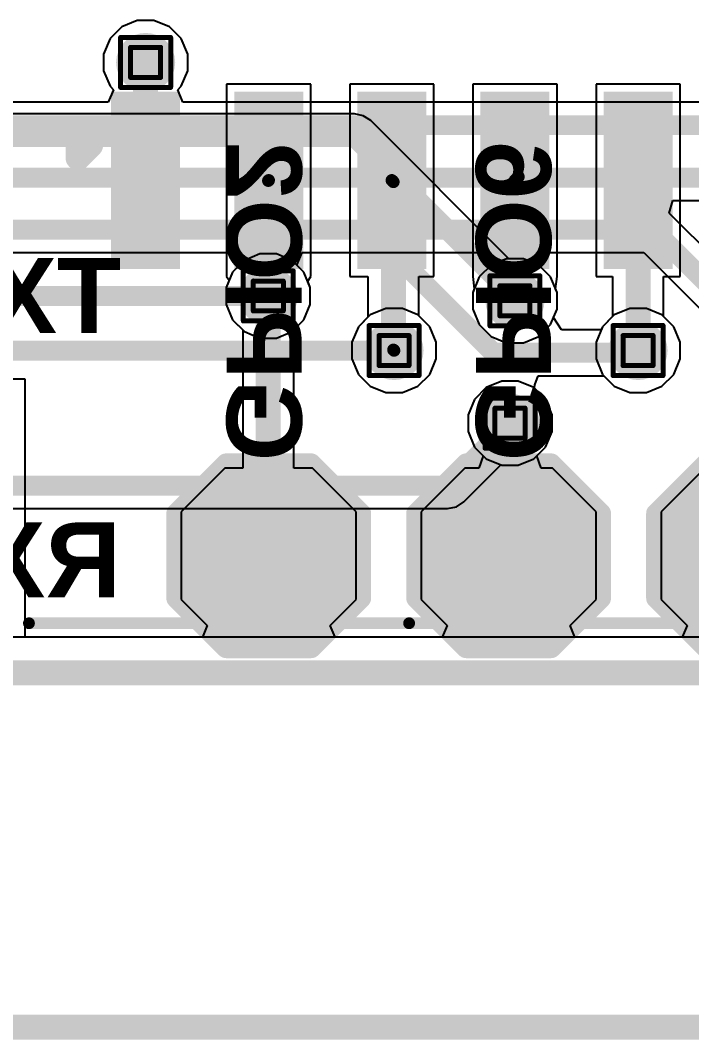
# Model space of a CAD drawing. Header units: inches. Extents: x -22 to 5433, y -13 to 5447.
# Drawn here: x 45.42 to 52.23, y -7.23 to 3.12 of the extents above; entities that cross this region are included whole.
import ezdxf

# ---------------------------------------------------------------- set-up
doc = ezdxf.new("R2010")
doc.units = ezdxf.units.IN
for name, color, linetype in [('Board_outline', 216, 'Continuous'), ('Bottom Layer', 5, 'Continuous'), ('Bottom Overlay', 54, 'Continuous'), ('Bottom Paste', 16, 'Continuous'), ('Bottom Solder', 6, 'Continuous'), ('Drill Drawing', 1, 'Continuous'), ('Ground', 16, 'Continuous'), ('Power', 76, 'Continuous'), ('Top Layer', 1, 'Continuous'), ('Top Overlay', 2, 'Continuous'), ('Top Paste', 8, 'Continuous'), ('Top Solder', 216, 'Continuous'), ('Via Holes', 16, 'Continuous')]:
    doc.layers.add(name, color=color, linetype=linetype)
doc.styles.add('Arial_Bold', font='', dxfattribs={"height": 0.2})
doc.styles.get('Arial_Bold').set_extended_font_data('Arial', bold=True)

msp = doc.modelspace()

# ---------------------------------------------------------------- hatches: boundary and pattern name
at = {"layer": 'Bottom Layer'}
h = msp.add_hatch(color=5, dxfattribs=at)
edge = h.paths.add_edge_path()
edge.add_arc((46.689, 2.694), 0.3, 0, 360)
h = msp.add_hatch(color=5, dxfattribs=at)
edge = h.paths.add_edge_path()
edge.add_arc((47.934, 0.322), 0.3, 0, 360)
h = msp.add_hatch(color=5, dxfattribs=at)
edge = h.paths.add_edge_path()
edge.add_arc((50.439, 0.273), 0.3, 0, 360)
h = msp.add_hatch(color=5, dxfattribs=at)
edge = h.paths.add_edge_path()
edge.add_arc((49.211, -0.232), 0.3, 0, 360)
h = msp.add_hatch(color=5, dxfattribs=at)
edge = h.paths.add_edge_path()
edge.add_arc((51.689, -0.232), 0.3, 0, 360)
h = msp.add_hatch(color=5, dxfattribs=at)
edge = h.paths.add_edge_path()
edge.add_arc((50.389, -0.97), 0.3, 0, 360)
for points in [[(48.319, -1.555), (47.557, -1.555), (47.176, -1.936), (47.176, -2.698), (47.557, -3.079), (48.319, -3.079), (48.7, -2.698), (48.7, -1.936)], [(49.613, -1.936), (49.613, -2.698), (49.994, -3.079), (50.756, -3.079), (51.137, -2.698), (51.137, -1.936), (50.756, -1.555), (49.994, -1.555)], [(53.573, -2.698), (53.573, -1.936), (53.192, -1.555), (52.43, -1.555), (52.049, -1.936), (52.049, -2.698), (52.43, -3.079), (53.192, -3.079)]]:
    msp.add_hatch(color=5, dxfattribs=at).paths.add_polyline_path(points)
at = {"layer": 'Bottom Paste'}
for points in [[(48.319, -1.555), (47.557, -1.555), (47.176, -1.936), (47.176, -2.698), (47.557, -3.079), (48.319, -3.079), (48.7, -2.698), (48.7, -1.936)], [(49.613, -1.936), (49.613, -2.698), (49.994, -3.079), (50.756, -3.079), (51.137, -2.698), (51.137, -1.936), (50.756, -1.555), (49.994, -1.555)], [(53.573, -2.698), (53.573, -1.936), (53.192, -1.555), (52.43, -1.555), (52.049, -1.936), (52.049, -2.698), (52.43, -3.079), (53.192, -3.079)]]:
    msp.add_hatch(color=16, dxfattribs=at).paths.add_polyline_path(points)
at = {"layer": 'Bottom Solder'}
for points in [[(48.37, -1.453), (47.507, -1.453), (47.075, -1.885), (47.075, -2.749), (47.507, -3.18), (48.37, -3.18), (48.802, -2.749), (48.802, -1.885)], [(49.511, -1.885), (49.511, -2.749), (49.943, -3.18), (50.806, -3.18), (51.238, -2.749), (51.238, -1.885), (50.806, -1.453), (49.943, -1.453)], [(53.675, -2.749), (53.675, -1.885), (53.243, -1.453), (52.379, -1.453), (51.947, -1.885), (51.947, -2.749), (52.379, -3.18), (53.243, -3.18)]]:
    msp.add_hatch(color=6, dxfattribs=at).paths.add_polyline_path(points)
at = {"layer": 'Ground'}
h = msp.add_hatch(color=16, dxfattribs=at)
edge = h.paths.add_edge_path()
edge.add_arc((46.689, 2.694), 0.3, 0, 360)
h = msp.add_hatch(color=16, dxfattribs=at)
edge = h.paths.add_edge_path()
edge.add_arc((47.934, 0.322), 0.3, 0, 360)
h = msp.add_hatch(color=16, dxfattribs=at)
edge = h.paths.add_edge_path()
edge.add_arc((50.439, 0.273), 0.3, 0, 360)
h = msp.add_hatch(color=16, dxfattribs=at)
edge = h.paths.add_edge_path()
edge.add_arc((49.211, -0.232), 0.3, 0, 360)
h = msp.add_hatch(color=16, dxfattribs=at)
edge = h.paths.add_edge_path()
edge.add_arc((51.689, -0.232), 0.3, 0, 360)
h = msp.add_hatch(color=16, dxfattribs=at)
edge = h.paths.add_edge_path()
edge.add_arc((50.389, -0.97), 0.3, 0, 360)
at = {"layer": 'Power'}
h = msp.add_hatch(color=76, dxfattribs=at)
edge = h.paths.add_edge_path()
edge.add_arc((46.689, 2.694), 0.3, 0, 360)
h = msp.add_hatch(color=76, dxfattribs=at)
edge = h.paths.add_edge_path()
edge.add_arc((47.934, 0.322), 0.3, 0, 360)
h = msp.add_hatch(color=76, dxfattribs=at)
edge = h.paths.add_edge_path()
edge.add_arc((50.439, 0.273), 0.3, 0, 360)
h = msp.add_hatch(color=76, dxfattribs=at)
edge = h.paths.add_edge_path()
edge.add_arc((49.211, -0.232), 0.3, 0, 360)
h = msp.add_hatch(color=76, dxfattribs=at)
edge = h.paths.add_edge_path()
edge.add_arc((51.689, -0.232), 0.3, 0, 360)
h = msp.add_hatch(color=76, dxfattribs=at)
edge = h.paths.add_edge_path()
edge.add_arc((50.389, -0.97), 0.3, 0, 360)
at = {"layer": 'Top Layer'}
h = msp.add_hatch(color=1, dxfattribs=at)
edge = h.paths.add_edge_path()
edge.add_arc((46.689, 2.694), 0.3, 0, 360)
for points in [[(46.389, 2.347), (46.989, 2.347), (46.989, 0.647), (46.389, 0.647)], [(47.638, 2.347), (48.238, 2.347), (48.238, 0.647), (47.638, 0.647)], [(48.889, 2.347), (49.489, 2.347), (49.489, 0.647), (48.889, 0.647)], [(50.139, 2.347), (50.739, 2.347), (50.739, 0.647), (50.139, 0.647)], [(51.389, 2.347), (51.989, 2.347), (51.989, 0.647), (51.389, 0.647)]]:
    msp.add_hatch(color=1, dxfattribs=at).paths.add_polyline_path(points)
h = msp.add_hatch(color=1, dxfattribs=at)
edge = h.paths.add_edge_path()
edge.add_arc((47.934, 0.322), 0.3, 0, 360)
h = msp.add_hatch(color=1, dxfattribs=at)
edge = h.paths.add_edge_path()
edge.add_arc((50.439, 0.273), 0.3, 0, 360)
h = msp.add_hatch(color=1, dxfattribs=at)
edge = h.paths.add_edge_path()
edge.add_arc((49.211, -0.232), 0.3, 0, 360)
h = msp.add_hatch(color=1, dxfattribs=at)
edge = h.paths.add_edge_path()
edge.add_arc((51.689, -0.232), 0.3, 0, 360)
h = msp.add_hatch(color=1, dxfattribs=at)
edge = h.paths.add_edge_path()
edge.add_arc((50.389, -0.97), 0.3, 0, 360)
at = {"layer": 'Top Paste'}
for points in [[(46.389, 2.347), (46.989, 2.347), (46.989, 0.647), (46.389, 0.647)], [(47.638, 2.347), (48.238, 2.347), (48.238, 0.647), (47.638, 0.647)], [(48.889, 2.347), (49.489, 2.347), (49.489, 0.647), (48.889, 0.647)], [(50.139, 2.347), (50.739, 2.347), (50.739, 0.647), (50.139, 0.647)], [(51.389, 2.347), (51.989, 2.347), (51.989, 0.647), (51.389, 0.647)]]:
    msp.add_hatch(color=8, dxfattribs=at).paths.add_polyline_path(points)
at = {"layer": 'Top Solder'}
for points in [[(46.338, 2.398), (47.039, 2.398), (47.039, 0.596), (46.338, 0.596)], [(47.588, 2.398), (48.289, 2.398), (48.289, 0.596), (47.588, 0.596)], [(48.838, 2.398), (49.539, 2.398), (49.539, 0.596), (48.838, 0.596)], [(50.088, 2.398), (50.789, 2.398), (50.789, 0.596), (50.088, 0.596)], [(51.338, 2.398), (52.039, 2.398), (52.039, 0.596), (51.338, 0.596)]]:
    msp.add_hatch(color=216, dxfattribs=at).paths.add_polyline_path(points)
at = {"layer": 'Via Holes'}
h = msp.add_hatch(color=7, dxfattribs=at)
edge = h.paths.add_edge_path()
edge.add_arc((46.689, 2.694), 0.15, 0, 360)
h = msp.add_hatch(color=7, dxfattribs=at)
edge = h.paths.add_edge_path()
edge.add_arc((47.934, 0.322), 0.15, 0, 360)
h = msp.add_hatch(color=7, dxfattribs=at)
edge = h.paths.add_edge_path()
edge.add_arc((50.439, 0.273), 0.15, 0, 360)
h = msp.add_hatch(color=7, dxfattribs=at)
edge = h.paths.add_edge_path()
edge.add_arc((49.211, -0.232), 0.15, 0, 360)
h = msp.add_hatch(color=7, dxfattribs=at)
edge = h.paths.add_edge_path()
edge.add_arc((51.689, -0.232), 0.15, 0, 360)
h = msp.add_hatch(color=7, dxfattribs=at)
edge = h.paths.add_edge_path()
edge.add_arc((50.389, -0.97), 0.15, 0, 360)

# ---------------------------------------------------------------- linework, layer by layer
at = {"layer": 'Board_outline'}
msp.add_lwpolyline([(-4.689, -3.505, 0.254, 0.254, 0), (67.311, -3.505, 0.254, 0.254, 0)], format="xyseb", dxfattribs=at)
msp.add_lwpolyline([(-4.689, -3.505, 0.254, 0.254, 0), (67.311, -3.505, 0.254, 0.254, 0)], format="xyseb", dxfattribs=at)
at = {"layer": 'Bottom Layer'}
for p, q in [((47.849, 0.749), (47.693, 0.684)), ((48.019, 0.749), (47.849, 0.749)), ((48.176, 0.684), (48.019, 0.749)), ((47.693, 0.684), (47.572, 0.564)), ((48.296, 0.564), (48.176, 0.684)), ((50.197, 0.635), (50.077, 0.515)), ((50.354, 0.7), (50.197, 0.635)), ((50.524, 0.7), (50.354, 0.7)), ((50.68, 0.635), (50.524, 0.7)), ((50.801, 0.515), (50.68, 0.635)), ((47.572, 0.564), (47.507, 0.407)), ((48.361, 0.407), (48.296, 0.564)), ((50.077, 0.515), (50.012, 0.358)), ((50.866, 0.358), (50.801, 0.515)), ((47.507, 0.407), (47.507, 0.237)), ((48.361, 0.237), (48.361, 0.407)), ((50.012, 0.358), (50.012, 0.188)), ((50.866, 0.188), (50.866, 0.358)), ((47.507, 0.237), (47.572, 0.08)), ((48.296, 0.08), (48.361, 0.237)), ((48.969, 0.13), (48.849, 0.01)), ((49.126, 0.195), (48.969, 0.13)), ((49.296, 0.195), (49.126, 0.195)), ((49.453, 0.13), (49.296, 0.195)), ((49.573, 0.01), (49.453, 0.13)), ((50.012, 0.188), (50.077, 0.031)), ((50.801, 0.031), (50.866, 0.188)), ((51.447, 0.13), (51.327, 0.01)), ((51.604, 0.195), (51.447, 0.13)), ((51.773, 0.195), (51.604, 0.195)), ((51.93, 0.13), (51.773, 0.195)), ((52.051, 0.01), (51.93, 0.13)), ((47.572, 0.08), (47.675, -0.023)), ((48.193, -0.023), (48.296, 0.08)), ((48.849, 0.01), (48.784, -0.147)), ((49.638, -0.147), (49.573, 0.01)), ((50.077, 0.031), (50.197, -0.089)), ((50.68, -0.089), (50.801, 0.031)), ((51.327, 0.01), (51.262, -0.147)), ((52.116, -0.147), (52.051, 0.01)), ((47.675, -0.023), (47.675, -1.428)), ((48.193, -1.428), (48.193, -0.023)), ((50.197, -0.089), (50.354, -0.154)), ((50.524, -0.154), (50.68, -0.089)), ((48.784, -0.147), (48.784, -0.317)), ((49.638, -0.317), (49.638, -0.147)), ((50.354, -0.154), (50.524, -0.154)), ((51.262, -0.147), (51.262, -0.317)), ((52.116, -0.317), (52.116, -0.147)), ((48.784, -0.317), (48.849, -0.474)), ((49.573, -0.474), (49.638, -0.317)), ((51.262, -0.317), (51.327, -0.474)), ((52.051, -0.474), (52.116, -0.317)), ((48.849, -0.474), (48.969, -0.594)), ((49.453, -0.594), (49.573, -0.474)), ((51.327, -0.474), (51.447, -0.594)), ((51.93, -0.594), (52.051, -0.474)), ((48.969, -0.594), (49.126, -0.659)), ((49.296, -0.659), (49.453, -0.594)), ((50.147, -0.608), (50.027, -0.728)), ((50.304, -0.543), (50.147, -0.608)), ((50.473, -0.543), (50.304, -0.543)), ((50.63, -0.608), (50.473, -0.543)), ((50.75, -0.728), (50.63, -0.608)), ((51.447, -0.594), (51.604, -0.659)), ((51.773, -0.659), (51.93, -0.594)), ((49.126, -0.659), (49.296, -0.659)), ((51.604, -0.659), (51.773, -0.659)), ((50.027, -0.728), (49.962, -0.885)), ((50.816, -0.885), (50.75, -0.728)), ((49.962, -0.885), (49.962, -1.055)), ((50.816, -1.055), (50.816, -0.885)), ((49.962, -1.055), (50.027, -1.212)), ((50.75, -1.212), (50.816, -1.055)), ((50.027, -1.212), (50.115, -1.301)), ((50.662, -1.301), (50.75, -1.212)), ((50.115, -1.301), (50.071, -1.428)), ((50.706, -1.428), (50.662, -1.301)), ((47.494, -1.428), (47.049, -1.872)), ((47.675, -1.428), (47.494, -1.428)), ((48.383, -1.428), (48.193, -1.428)), ((48.827, -1.872), (48.383, -1.428)), ((49.93, -1.428), (49.486, -1.872)), ((50.071, -1.428), (49.93, -1.428)), ((50.819, -1.428), (50.706, -1.428)), ((51.264, -1.872), (50.819, -1.428)), ((52.366, -1.428), (51.922, -1.872)), ((47.049, -1.872), (47.049, -2.761)), ((48.827, -2.761), (48.827, -1.872)), ((49.486, -1.872), (49.486, -2.761)), ((51.264, -2.761), (51.264, -1.872)), ((51.922, -1.872), (51.922, -2.761)), ((47.049, -2.761), (47.313, -3.025)), ((48.564, -3.025), (48.827, -2.761)), ((49.486, -2.761), (49.75, -3.025)), ((51, -3.025), (51.264, -2.761)), ((51.922, -2.761), (52.186, -3.025)), ((47.313, -3.025), (47.265, -3.142)), ((48.612, -3.142), (48.564, -3.025)), ((49.75, -3.025), (49.701, -3.142)), ((51.048, -3.142), (51, -3.025)), ((52.186, -3.025), (52.137, -3.142)), ((47.265, -3.142), (44.675, -3.142)), ((49.701, -3.142), (48.612, -3.142)), ((52.137, -3.142), (51.048, -3.142))]:
    msp.add_line(p, q, dxfattribs=at)
for points in [[(47.934, -2.313, 0.254, 0.254, 0), (47.934, 0.322, 0.254, 0.254, 0)], [(50.389, -2.317, 0.203, 0.203, 0), (50.389, -0.97, 0.203, 0.203, 0)], [(47.934, -2.313, 0.254, 0.254, 0), (47.938, -2.317, 0.254, 0.254, 0)]]:
    msp.add_lwpolyline(points, format="xyseb", dxfattribs=at)
for points in [[(47.871, 0.322, 0.127, 0.127, 1), (47.998, 0.322, 0.127, 0.127, 1)], [(50.338, -0.97, 0.102, 0.102, 1), (50.439, -0.97, 0.102, 0.102, 1)], [(47.871, -2.313, 0.127, 0.127, 1), (47.998, -2.313, 0.127, 0.127, 1)], [(47.871, -2.313, 0.127, 0.127, 1), (47.998, -2.313, 0.127, 0.127, 1)], [(47.875, -2.317, 0.127, 0.127, 1), (48.002, -2.317, 0.127, 0.127, 1)], [(50.338, -2.317, 0.102, 0.102, 1), (50.439, -2.317, 0.102, 0.102, 1)]]:
    msp.add_lwpolyline(points, format="xyseb", close=True, dxfattribs=at)
at = {"layer": 'Bottom Overlay'}
for points in [[(46.999, -1.885, 0.2, 0.2, 0), (47.507, -1.377, 0.2, 0.2, 0)], [(47.507, -1.377, 0.2, 0.2, 0), (48.37, -1.377, 0.2, 0.2, 0)], [(48.37, -1.377, 0.2, 0.2, 0), (48.878, -1.885, 0.2, 0.2, 0)], [(49.435, -1.885, 0.2, 0.2, 0), (49.943, -1.377, 0.2, 0.2, 0)], [(49.943, -1.377, 0.2, 0.2, 0), (50.806, -1.377, 0.2, 0.2, 0)], [(50.806, -1.377, 0.2, 0.2, 0), (51.314, -1.885, 0.2, 0.2, 0)], [(51.871, -1.885, 0.2, 0.2, 0), (52.379, -1.377, 0.2, 0.2, 0)], [(46.999, -2.749, 0.2, 0.2, 0), (46.999, -1.885, 0.2, 0.2, 0)], [(48.878, -2.749, 0.2, 0.2, 0), (48.878, -1.885, 0.2, 0.2, 0)], [(49.435, -2.749, 0.2, 0.2, 0), (49.435, -1.885, 0.2, 0.2, 0)], [(51.314, -2.749, 0.2, 0.2, 0), (51.314, -1.885, 0.2, 0.2, 0)], [(51.871, -2.749, 0.2, 0.2, 0), (51.871, -1.885, 0.2, 0.2, 0)], [(46.999, -2.749, 0.2, 0.2, 0), (47.507, -3.257, 0.2, 0.2, 0)], [(48.37, -3.257, 0.2, 0.2, 0), (48.878, -2.749, 0.2, 0.2, 0)], [(49.435, -2.749, 0.2, 0.2, 0), (49.943, -3.257, 0.2, 0.2, 0)], [(50.806, -3.257, 0.2, 0.2, 0), (51.314, -2.749, 0.2, 0.2, 0)], [(51.871, -2.749, 0.2, 0.2, 0), (52.379, -3.257, 0.2, 0.2, 0)], [(47.507, -3.257, 0.2, 0.2, 0), (48.37, -3.257, 0.2, 0.2, 0)], [(49.943, -3.257, 0.2, 0.2, 0), (50.806, -3.257, 0.2, 0.2, 0)]]:
    msp.add_lwpolyline(points, format="xyseb", dxfattribs=at)
for points in [[(47.457, -1.377, 0.1, 0.1, 1), (47.557, -1.377, 0.1, 0.1, 1)], [(47.457, -1.377, 0.1, 0.1, 1), (47.557, -1.377, 0.1, 0.1, 1)], [(48.32, -1.377, 0.1, 0.1, 1), (48.42, -1.377, 0.1, 0.1, 1)], [(48.32, -1.377, 0.1, 0.1, 1), (48.42, -1.377, 0.1, 0.1, 1)], [(49.893, -1.377, 0.1, 0.1, 1), (49.993, -1.377, 0.1, 0.1, 1)], [(49.893, -1.377, 0.1, 0.1, 1), (49.993, -1.377, 0.1, 0.1, 1)], [(50.756, -1.377, 0.1, 0.1, 1), (50.856, -1.377, 0.1, 0.1, 1)], [(50.756, -1.377, 0.1, 0.1, 1), (50.856, -1.377, 0.1, 0.1, 1)], [(46.949, -1.885, 0.1, 0.1, 1), (47.049, -1.885, 0.1, 0.1, 1)], [(46.949, -1.885, 0.1, 0.1, 1), (47.049, -1.885, 0.1, 0.1, 1)], [(48.828, -1.885, 0.1, 0.1, 1), (48.928, -1.885, 0.1, 0.1, 1)], [(48.828, -1.885, 0.1, 0.1, 1), (48.928, -1.885, 0.1, 0.1, 1)], [(49.385, -1.885, 0.1, 0.1, 1), (49.485, -1.885, 0.1, 0.1, 1)], [(49.385, -1.885, 0.1, 0.1, 1), (49.485, -1.885, 0.1, 0.1, 1)], [(51.264, -1.885, 0.1, 0.1, 1), (51.364, -1.885, 0.1, 0.1, 1)], [(51.264, -1.885, 0.1, 0.1, 1), (51.364, -1.885, 0.1, 0.1, 1)], [(51.821, -1.885, 0.1, 0.1, 1), (51.921, -1.885, 0.1, 0.1, 1)], [(51.821, -1.885, 0.1, 0.1, 1), (51.921, -1.885, 0.1, 0.1, 1)], [(46.949, -2.749, 0.1, 0.1, 1), (47.049, -2.749, 0.1, 0.1, 1)], [(46.949, -2.749, 0.1, 0.1, 1), (47.049, -2.749, 0.1, 0.1, 1)], [(48.828, -2.749, 0.1, 0.1, 1), (48.928, -2.749, 0.1, 0.1, 1)], [(48.828, -2.749, 0.1, 0.1, 1), (48.928, -2.749, 0.1, 0.1, 1)], [(49.385, -2.749, 0.1, 0.1, 1), (49.485, -2.749, 0.1, 0.1, 1)], [(49.385, -2.749, 0.1, 0.1, 1), (49.485, -2.749, 0.1, 0.1, 1)], [(51.264, -2.749, 0.1, 0.1, 1), (51.364, -2.749, 0.1, 0.1, 1)], [(51.264, -2.749, 0.1, 0.1, 1), (51.364, -2.749, 0.1, 0.1, 1)], [(51.821, -2.749, 0.1, 0.1, 1), (51.921, -2.749, 0.1, 0.1, 1)], [(51.821, -2.749, 0.1, 0.1, 1), (51.921, -2.749, 0.1, 0.1, 1)], [(47.457, -3.257, 0.1, 0.1, 1), (47.557, -3.257, 0.1, 0.1, 1)], [(47.457, -3.257, 0.1, 0.1, 1), (47.557, -3.257, 0.1, 0.1, 1)], [(48.32, -3.257, 0.1, 0.1, 1), (48.42, -3.257, 0.1, 0.1, 1)], [(48.32, -3.257, 0.1, 0.1, 1), (48.42, -3.257, 0.1, 0.1, 1)], [(49.893, -3.257, 0.1, 0.1, 1), (49.993, -3.257, 0.1, 0.1, 1)], [(49.893, -3.257, 0.1, 0.1, 1), (49.993, -3.257, 0.1, 0.1, 1)], [(50.756, -3.257, 0.1, 0.1, 1), (50.856, -3.257, 0.1, 0.1, 1)], [(50.756, -3.257, 0.1, 0.1, 1), (50.856, -3.257, 0.1, 0.1, 1)]]:
    msp.add_lwpolyline(points, format="xyseb", close=True, dxfattribs=at)
at = {"layer": 'Drill Drawing'}
for points in [[(46.435, 2.948, 0.0508, 0.0508, 0), (46.943, 2.948, 0.0508, 0.0508, 0)], [(46.435, 2.44, 0.0508, 0.0508, 0), (46.435, 2.948, 0.0508, 0.0508, 0)], [(46.943, 2.44, 0.0508, 0.0508, 0), (46.943, 2.948, 0.0508, 0.0508, 0)], [(46.536, 2.847, 0.0508, 0.0508, 0), (46.841, 2.847, 0.0508, 0.0508, 0)], [(46.536, 2.542, 0.0508, 0.0508, 0), (46.536, 2.847, 0.0508, 0.0508, 0)], [(46.841, 2.542, 0.0508, 0.0508, 0), (46.841, 2.847, 0.0508, 0.0508, 0)], [(46.536, 2.542, 0.0508, 0.0508, 0), (46.841, 2.542, 0.0508, 0.0508, 0)], [(46.435, 2.44, 0.0508, 0.0508, 0), (46.943, 2.44, 0.0508, 0.0508, 0)], [(47.68, 0.576, 0.0508, 0.0508, 0), (48.188, 0.576, 0.0508, 0.0508, 0)], [(47.68, 0.068, 0.0508, 0.0508, 0), (47.68, 0.576, 0.0508, 0.0508, 0)], [(48.188, 0.068, 0.0508, 0.0508, 0), (48.188, 0.576, 0.0508, 0.0508, 0)], [(50.185, 0.527, 0.0508, 0.0508, 0), (50.693, 0.527, 0.0508, 0.0508, 0)], [(50.185, 0.019, 0.0508, 0.0508, 0), (50.185, 0.527, 0.0508, 0.0508, 0)], [(50.693, 0.019, 0.0508, 0.0508, 0), (50.693, 0.527, 0.0508, 0.0508, 0)], [(47.782, 0.474, 0.0508, 0.0508, 0), (48.087, 0.474, 0.0508, 0.0508, 0)], [(47.782, 0.17, 0.0508, 0.0508, 0), (47.782, 0.474, 0.0508, 0.0508, 0)], [(48.087, 0.17, 0.0508, 0.0508, 0), (48.087, 0.474, 0.0508, 0.0508, 0)], [(50.286, 0.426, 0.0508, 0.0508, 0), (50.591, 0.426, 0.0508, 0.0508, 0)], [(50.286, 0.121, 0.0508, 0.0508, 0), (50.286, 0.426, 0.0508, 0.0508, 0)], [(50.591, 0.121, 0.0508, 0.0508, 0), (50.591, 0.426, 0.0508, 0.0508, 0)], [(47.782, 0.17, 0.0508, 0.0508, 0), (48.087, 0.17, 0.0508, 0.0508, 0)], [(50.286, 0.121, 0.0508, 0.0508, 0), (50.591, 0.121, 0.0508, 0.0508, 0)], [(47.68, 0.068, 0.0508, 0.0508, 0), (48.188, 0.068, 0.0508, 0.0508, 0)], [(48.957, 0.022, 0.0508, 0.0508, 0), (49.465, 0.022, 0.0508, 0.0508, 0)], [(48.957, -0.486, 0.0508, 0.0508, 0), (48.957, 0.022, 0.0508, 0.0508, 0)], [(49.465, -0.486, 0.0508, 0.0508, 0), (49.465, 0.022, 0.0508, 0.0508, 0)], [(50.185, 0.019, 0.0508, 0.0508, 0), (50.693, 0.019, 0.0508, 0.0508, 0)], [(51.435, 0.022, 0.0508, 0.0508, 0), (51.943, 0.022, 0.0508, 0.0508, 0)], [(51.435, -0.486, 0.0508, 0.0508, 0), (51.435, 0.022, 0.0508, 0.0508, 0)], [(51.943, -0.486, 0.0508, 0.0508, 0), (51.943, 0.022, 0.0508, 0.0508, 0)], [(49.059, -0.08, 0.0508, 0.0508, 0), (49.364, -0.08, 0.0508, 0.0508, 0)], [(49.059, -0.384, 0.0508, 0.0508, 0), (49.059, -0.08, 0.0508, 0.0508, 0)], [(49.364, -0.384, 0.0508, 0.0508, 0), (49.364, -0.08, 0.0508, 0.0508, 0)], [(51.536, -0.08, 0.0508, 0.0508, 0), (51.841, -0.08, 0.0508, 0.0508, 0)], [(51.536, -0.384, 0.0508, 0.0508, 0), (51.536, -0.08, 0.0508, 0.0508, 0)], [(51.841, -0.384, 0.0508, 0.0508, 0), (51.841, -0.08, 0.0508, 0.0508, 0)], [(49.059, -0.384, 0.0508, 0.0508, 0), (49.364, -0.384, 0.0508, 0.0508, 0)], [(51.536, -0.384, 0.0508, 0.0508, 0), (51.841, -0.384, 0.0508, 0.0508, 0)], [(48.957, -0.486, 0.0508, 0.0508, 0), (49.465, -0.486, 0.0508, 0.0508, 0)], [(51.435, -0.486, 0.0508, 0.0508, 0), (51.943, -0.486, 0.0508, 0.0508, 0)], [(50.135, -0.716, 0.0508, 0.0508, 0), (50.643, -0.716, 0.0508, 0.0508, 0)], [(50.135, -1.224, 0.0508, 0.0508, 0), (50.135, -0.716, 0.0508, 0.0508, 0)], [(50.643, -1.224, 0.0508, 0.0508, 0), (50.643, -0.716, 0.0508, 0.0508, 0)], [(50.236, -0.818, 0.0508, 0.0508, 0), (50.541, -0.818, 0.0508, 0.0508, 0)], [(50.236, -1.123, 0.0508, 0.0508, 0), (50.236, -0.818, 0.0508, 0.0508, 0)], [(50.541, -1.123, 0.0508, 0.0508, 0), (50.541, -0.818, 0.0508, 0.0508, 0)], [(50.236, -1.123, 0.0508, 0.0508, 0), (50.541, -1.123, 0.0508, 0.0508, 0)], [(50.135, -1.224, 0.0508, 0.0508, 0), (50.643, -1.224, 0.0508, 0.0508, 0)]]:
    msp.add_lwpolyline(points, format="xyseb", dxfattribs=at)
for points in [[(46.422, 2.948, 0.0254, 0.0254, 1), (46.447, 2.948, 0.0254, 0.0254, 1)], [(46.422, 2.948, 0.0254, 0.0254, 1), (46.447, 2.948, 0.0254, 0.0254, 1)], [(46.93, 2.948, 0.0254, 0.0254, 1), (46.955, 2.948, 0.0254, 0.0254, 1)], [(46.93, 2.948, 0.0254, 0.0254, 1), (46.955, 2.948, 0.0254, 0.0254, 1)], [(46.523, 2.847, 0.0254, 0.0254, 1), (46.549, 2.847, 0.0254, 0.0254, 1)], [(46.523, 2.847, 0.0254, 0.0254, 1), (46.549, 2.847, 0.0254, 0.0254, 1)], [(46.828, 2.847, 0.0254, 0.0254, 1), (46.854, 2.847, 0.0254, 0.0254, 1)], [(46.828, 2.847, 0.0254, 0.0254, 1), (46.854, 2.847, 0.0254, 0.0254, 1)], [(46.523, 2.542, 0.0254, 0.0254, 1), (46.549, 2.542, 0.0254, 0.0254, 1)], [(46.523, 2.542, 0.0254, 0.0254, 1), (46.549, 2.542, 0.0254, 0.0254, 1)], [(46.828, 2.542, 0.0254, 0.0254, 1), (46.854, 2.542, 0.0254, 0.0254, 1)], [(46.828, 2.542, 0.0254, 0.0254, 1), (46.854, 2.542, 0.0254, 0.0254, 1)], [(46.422, 2.44, 0.0254, 0.0254, 1), (46.447, 2.44, 0.0254, 0.0254, 1)], [(46.422, 2.44, 0.0254, 0.0254, 1), (46.447, 2.44, 0.0254, 0.0254, 1)], [(46.93, 2.44, 0.0254, 0.0254, 1), (46.955, 2.44, 0.0254, 0.0254, 1)], [(46.93, 2.44, 0.0254, 0.0254, 1), (46.955, 2.44, 0.0254, 0.0254, 1)], [(47.668, 0.576, 0.0254, 0.0254, 1), (47.693, 0.576, 0.0254, 0.0254, 1)], [(47.668, 0.576, 0.0254, 0.0254, 1), (47.693, 0.576, 0.0254, 0.0254, 1)], [(48.176, 0.576, 0.0254, 0.0254, 1), (48.201, 0.576, 0.0254, 0.0254, 1)], [(48.176, 0.576, 0.0254, 0.0254, 1), (48.201, 0.576, 0.0254, 0.0254, 1)], [(50.172, 0.527, 0.0254, 0.0254, 1), (50.197, 0.527, 0.0254, 0.0254, 1)], [(50.172, 0.527, 0.0254, 0.0254, 1), (50.197, 0.527, 0.0254, 0.0254, 1)], [(50.68, 0.527, 0.0254, 0.0254, 1), (50.705, 0.527, 0.0254, 0.0254, 1)], [(50.68, 0.527, 0.0254, 0.0254, 1), (50.705, 0.527, 0.0254, 0.0254, 1)], [(47.769, 0.474, 0.0254, 0.0254, 1), (47.795, 0.474, 0.0254, 0.0254, 1)], [(47.769, 0.474, 0.0254, 0.0254, 1), (47.795, 0.474, 0.0254, 0.0254, 1)], [(48.074, 0.474, 0.0254, 0.0254, 1), (48.099, 0.474, 0.0254, 0.0254, 1)], [(48.074, 0.474, 0.0254, 0.0254, 1), (48.099, 0.474, 0.0254, 0.0254, 1)], [(50.273, 0.426, 0.0254, 0.0254, 1), (50.299, 0.426, 0.0254, 0.0254, 1)], [(50.273, 0.426, 0.0254, 0.0254, 1), (50.299, 0.426, 0.0254, 0.0254, 1)], [(50.578, 0.426, 0.0254, 0.0254, 1), (50.604, 0.426, 0.0254, 0.0254, 1)], [(50.578, 0.426, 0.0254, 0.0254, 1), (50.604, 0.426, 0.0254, 0.0254, 1)], [(47.769, 0.17, 0.0254, 0.0254, 1), (47.795, 0.17, 0.0254, 0.0254, 1)], [(47.769, 0.17, 0.0254, 0.0254, 1), (47.795, 0.17, 0.0254, 0.0254, 1)], [(48.074, 0.17, 0.0254, 0.0254, 1), (48.099, 0.17, 0.0254, 0.0254, 1)], [(48.074, 0.17, 0.0254, 0.0254, 1), (48.099, 0.17, 0.0254, 0.0254, 1)], [(50.273, 0.121, 0.0254, 0.0254, 1), (50.299, 0.121, 0.0254, 0.0254, 1)], [(50.273, 0.121, 0.0254, 0.0254, 1), (50.299, 0.121, 0.0254, 0.0254, 1)], [(50.578, 0.121, 0.0254, 0.0254, 1), (50.604, 0.121, 0.0254, 0.0254, 1)], [(50.578, 0.121, 0.0254, 0.0254, 1), (50.604, 0.121, 0.0254, 0.0254, 1)], [(47.668, 0.068, 0.0254, 0.0254, 1), (47.693, 0.068, 0.0254, 0.0254, 1)], [(47.668, 0.068, 0.0254, 0.0254, 1), (47.693, 0.068, 0.0254, 0.0254, 1)], [(48.176, 0.068, 0.0254, 0.0254, 1), (48.201, 0.068, 0.0254, 0.0254, 1)], [(48.176, 0.068, 0.0254, 0.0254, 1), (48.201, 0.068, 0.0254, 0.0254, 1)], [(48.945, 0.022, 0.0254, 0.0254, 1), (48.97, 0.022, 0.0254, 0.0254, 1)], [(48.945, 0.022, 0.0254, 0.0254, 1), (48.97, 0.022, 0.0254, 0.0254, 1)], [(49.453, 0.022, 0.0254, 0.0254, 1), (49.478, 0.022, 0.0254, 0.0254, 1)], [(49.453, 0.022, 0.0254, 0.0254, 1), (49.478, 0.022, 0.0254, 0.0254, 1)], [(50.172, 0.019, 0.0254, 0.0254, 1), (50.197, 0.019, 0.0254, 0.0254, 1)], [(50.172, 0.019, 0.0254, 0.0254, 1), (50.197, 0.019, 0.0254, 0.0254, 1)], [(50.68, 0.019, 0.0254, 0.0254, 1), (50.705, 0.019, 0.0254, 0.0254, 1)], [(50.68, 0.019, 0.0254, 0.0254, 1), (50.705, 0.019, 0.0254, 0.0254, 1)], [(51.422, 0.022, 0.0254, 0.0254, 1), (51.447, 0.022, 0.0254, 0.0254, 1)], [(51.422, 0.022, 0.0254, 0.0254, 1), (51.447, 0.022, 0.0254, 0.0254, 1)], [(51.93, 0.022, 0.0254, 0.0254, 1), (51.955, 0.022, 0.0254, 0.0254, 1)], [(51.93, 0.022, 0.0254, 0.0254, 1), (51.955, 0.022, 0.0254, 0.0254, 1)], [(49.046, -0.08, 0.0254, 0.0254, 1), (49.072, -0.08, 0.0254, 0.0254, 1)], [(49.046, -0.08, 0.0254, 0.0254, 1), (49.072, -0.08, 0.0254, 0.0254, 1)], [(49.351, -0.08, 0.0254, 0.0254, 1), (49.376, -0.08, 0.0254, 0.0254, 1)], [(49.351, -0.08, 0.0254, 0.0254, 1), (49.376, -0.08, 0.0254, 0.0254, 1)], [(51.523, -0.08, 0.0254, 0.0254, 1), (51.549, -0.08, 0.0254, 0.0254, 1)], [(51.523, -0.08, 0.0254, 0.0254, 1), (51.549, -0.08, 0.0254, 0.0254, 1)], [(51.828, -0.08, 0.0254, 0.0254, 1), (51.854, -0.08, 0.0254, 0.0254, 1)], [(51.828, -0.08, 0.0254, 0.0254, 1), (51.854, -0.08, 0.0254, 0.0254, 1)], [(49.046, -0.384, 0.0254, 0.0254, 1), (49.072, -0.384, 0.0254, 0.0254, 1)], [(49.046, -0.384, 0.0254, 0.0254, 1), (49.072, -0.384, 0.0254, 0.0254, 1)], [(49.351, -0.384, 0.0254, 0.0254, 1), (49.376, -0.384, 0.0254, 0.0254, 1)], [(49.351, -0.384, 0.0254, 0.0254, 1), (49.376, -0.384, 0.0254, 0.0254, 1)], [(51.523, -0.384, 0.0254, 0.0254, 1), (51.549, -0.384, 0.0254, 0.0254, 1)], [(51.523, -0.384, 0.0254, 0.0254, 1), (51.549, -0.384, 0.0254, 0.0254, 1)], [(51.828, -0.384, 0.0254, 0.0254, 1), (51.854, -0.384, 0.0254, 0.0254, 1)], [(51.828, -0.384, 0.0254, 0.0254, 1), (51.854, -0.384, 0.0254, 0.0254, 1)], [(48.945, -0.486, 0.0254, 0.0254, 1), (48.97, -0.486, 0.0254, 0.0254, 1)], [(48.945, -0.486, 0.0254, 0.0254, 1), (48.97, -0.486, 0.0254, 0.0254, 1)], [(49.453, -0.486, 0.0254, 0.0254, 1), (49.478, -0.486, 0.0254, 0.0254, 1)], [(49.453, -0.486, 0.0254, 0.0254, 1), (49.478, -0.486, 0.0254, 0.0254, 1)], [(51.422, -0.486, 0.0254, 0.0254, 1), (51.447, -0.486, 0.0254, 0.0254, 1)], [(51.422, -0.486, 0.0254, 0.0254, 1), (51.447, -0.486, 0.0254, 0.0254, 1)], [(51.93, -0.486, 0.0254, 0.0254, 1), (51.955, -0.486, 0.0254, 0.0254, 1)], [(51.93, -0.486, 0.0254, 0.0254, 1), (51.955, -0.486, 0.0254, 0.0254, 1)], [(50.122, -0.716, 0.0254, 0.0254, 1), (50.147, -0.716, 0.0254, 0.0254, 1)], [(50.122, -0.716, 0.0254, 0.0254, 1), (50.147, -0.716, 0.0254, 0.0254, 1)], [(50.63, -0.716, 0.0254, 0.0254, 1), (50.655, -0.716, 0.0254, 0.0254, 1)], [(50.63, -0.716, 0.0254, 0.0254, 1), (50.655, -0.716, 0.0254, 0.0254, 1)], [(50.223, -0.818, 0.0254, 0.0254, 1), (50.249, -0.818, 0.0254, 0.0254, 1)], [(50.223, -0.818, 0.0254, 0.0254, 1), (50.249, -0.818, 0.0254, 0.0254, 1)], [(50.528, -0.818, 0.0254, 0.0254, 1), (50.554, -0.818, 0.0254, 0.0254, 1)], [(50.528, -0.818, 0.0254, 0.0254, 1), (50.554, -0.818, 0.0254, 0.0254, 1)], [(50.223, -1.123, 0.0254, 0.0254, 1), (50.249, -1.123, 0.0254, 0.0254, 1)], [(50.223, -1.123, 0.0254, 0.0254, 1), (50.249, -1.123, 0.0254, 0.0254, 1)], [(50.528, -1.123, 0.0254, 0.0254, 1), (50.554, -1.123, 0.0254, 0.0254, 1)], [(50.528, -1.123, 0.0254, 0.0254, 1), (50.554, -1.123, 0.0254, 0.0254, 1)], [(50.122, -1.224, 0.0254, 0.0254, 1), (50.147, -1.224, 0.0254, 0.0254, 1)], [(50.122, -1.224, 0.0254, 0.0254, 1), (50.147, -1.224, 0.0254, 0.0254, 1)], [(50.63, -1.224, 0.0254, 0.0254, 1), (50.655, -1.224, 0.0254, 0.0254, 1)], [(50.63, -1.224, 0.0254, 0.0254, 1), (50.655, -1.224, 0.0254, 0.0254, 1)]]:
    msp.add_lwpolyline(points, format="xyseb", close=True, dxfattribs=at)
at = {"layer": 'Ground'}
for p, q in [((48.81, 2.171), (40.149, 2.171)), ((48.899, 2.153), (48.81, 2.171)), ((48.974, 2.103), (48.899, 2.153)), ((50.377, 0.7), (48.974, 2.103)), ((50.524, 0.7), (50.377, 0.7)), ((50.68, 0.635), (50.524, 0.7)), ((50.801, 0.515), (50.68, 0.635)), ((50.866, 0.358), (50.801, 0.515)), ((50.866, 0.188), (50.866, 0.358)), ((50.831, 0.105), (50.866, 0.188)), ((50.913, -0.022), (50.831, 0.105)), ((51.447, 0.13), (51.327, 0.01)), ((51.604, 0.195), (51.447, 0.13)), ((51.773, 0.195), (51.604, 0.195)), ((51.93, 0.13), (51.773, 0.195)), ((52.051, 0.01), (51.93, 0.13)), ((51.327, 0.01), (51.313, -0.022)), ((52.116, -0.147), (52.051, 0.01)), ((51.313, -0.022), (50.913, -0.022)), ((52.116, -0.317), (52.116, -0.147)), ((52.051, -0.474), (52.116, -0.317)), ((50.641, -0.58), (50.673, -0.489)), ((50.673, -0.489), (51.341, -0.489)), ((51.341, -0.489), (51.447, -0.594)), ((51.93, -0.594), (52.051, -0.474)), ((50.638, -0.616), (50.641, -0.58)), ((50.75, -0.728), (50.638, -0.616)), ((51.447, -0.594), (51.604, -0.659)), ((51.773, -0.659), (51.93, -0.594)), ((51.604, -0.659), (51.773, -0.659)), ((50.816, -0.885), (50.75, -0.728)), ((50.816, -1.055), (50.816, -0.885)), ((50.75, -1.212), (50.816, -1.055)), ((50.63, -1.332), (50.75, -1.212)), ((50.473, -1.397), (50.63, -1.332)), ((49.92, -1.768), (50.295, -1.394)), ((50.295, -1.394), (50.304, -1.397)), ((50.304, -1.397), (50.473, -1.397)), ((42.829, -1.837), (49.755, -1.837)), ((49.755, -1.837), (49.844, -1.819)), ((49.844, -1.819), (49.92, -1.768)), ((66.954, -3.142), (-4.689, -3.142))]:
    msp.add_line(p, q, dxfattribs=at)
for points in [[(40.053, 1.938, 0.203, 0.203, 0), (48.81, 1.938, 0.203, 0.203, 0)], [(48.81, 1.938, 0.203, 0.203, 0), (50.439, 0.309, 0.203, 0.203, 0)], [(40.116, 0.996, 0.203, 0.203, 0), (48.968, 0.996, 0.203, 0.203, 0)], [(48.968, 0.996, 0.203, 0.203, 0), (50.22, -0.255, 0.203, 0.203, 0)], [(40.059, 0.322, 0.203, 0.203, 0), (47.934, 0.322, 0.203, 0.203, 0)], [(50.439, 0.273, 0.203, 0.203, 0), (50.439, 0.309, 0.203, 0.203, 0)], [(39.889, -0.232, 0.203, 0.203, 0), (49.211, -0.232, 0.203, 0.203, 0)], [(50.22, -0.255, 0.203, 0.203, 0), (51.665, -0.255, 0.203, 0.203, 0)], [(51.665, -0.255, 0.203, 0.203, 0), (51.689, -0.232, 0.203, 0.203, 0)], [(49.755, -1.604, 0.203, 0.203, 0), (50.389, -0.97, 0.203, 0.203, 0)], [(40.523, -1.604, 0.203, 0.203, 0), (49.755, -1.604, 0.203, 0.203, 0)]]:
    msp.add_lwpolyline(points, format="xyseb", dxfattribs=at)
for points in [[(48.759, 1.938, 0.102, 0.102, 1), (48.86, 1.938, 0.102, 0.102, 1)], [(48.759, 1.938, 0.102, 0.102, 1), (48.86, 1.938, 0.102, 0.102, 1)], [(48.917, 0.996, 0.102, 0.102, 1), (49.018, 0.996, 0.102, 0.102, 1)], [(48.917, 0.996, 0.102, 0.102, 1), (49.018, 0.996, 0.102, 0.102, 1)], [(47.884, 0.322, 0.102, 0.102, 1), (47.985, 0.322, 0.102, 0.102, 1)], [(50.388, 0.309, 0.102, 0.102, 1), (50.489, 0.309, 0.102, 0.102, 1)], [(50.388, 0.309, 0.102, 0.102, 1), (50.489, 0.309, 0.102, 0.102, 1)], [(50.388, 0.273, 0.102, 0.102, 1), (50.489, 0.273, 0.102, 0.102, 1)], [(49.16, -0.232, 0.102, 0.102, 1), (49.262, -0.232, 0.102, 0.102, 1)], [(50.169, -0.255, 0.102, 0.102, 1), (50.27, -0.255, 0.102, 0.102, 1)], [(50.169, -0.255, 0.102, 0.102, 1), (50.27, -0.255, 0.102, 0.102, 1)], [(51.614, -0.255, 0.102, 0.102, 1), (51.716, -0.255, 0.102, 0.102, 1)], [(51.614, -0.255, 0.102, 0.102, 1), (51.716, -0.255, 0.102, 0.102, 1)], [(51.638, -0.232, 0.102, 0.102, 1), (51.739, -0.232, 0.102, 0.102, 1)], [(50.338, -0.97, 0.102, 0.102, 1), (50.439, -0.97, 0.102, 0.102, 1)], [(49.704, -1.604, 0.102, 0.102, 1), (49.806, -1.604, 0.102, 0.102, 1)], [(49.704, -1.604, 0.102, 0.102, 1), (49.806, -1.604, 0.102, 0.102, 1)]]:
    msp.add_lwpolyline(points, format="xyseb", close=True, dxfattribs=at)
at = {"layer": 'Power'}
for p, q in [((46.604, 3.121), (46.447, 3.056)), ((46.773, 3.121), (46.604, 3.121)), ((46.93, 3.056), (46.773, 3.121)), ((46.447, 3.056), (46.327, 2.936)), ((47.051, 2.936), (46.93, 3.056)), ((46.327, 2.936), (46.262, 2.779)), ((47.116, 2.779), (47.051, 2.936)), ((46.262, 2.779), (46.262, 2.609)), ((47.116, 2.609), (47.116, 2.779)), ((46.262, 2.609), (46.327, 2.452)), ((47.051, 2.452), (47.116, 2.609)), ((46.361, 2.417), (46.309, 2.29)), ((46.327, 2.452), (46.361, 2.417)), ((47.016, 2.417), (47.051, 2.452)), ((47.068, 2.29), (47.016, 2.417)), ((46.309, 2.29), (39.151, 2.29)), ((57.325, 2.29), (47.068, 2.29)), ((52.005, 1.164), (52.043, 1.291)), ((52.043, 1.291), (54.93, 1.291)), ((52.009, 1.161), (52.005, 1.164)), ((53.003, 0.167), (52.009, 1.161)), ((39.137, 0.763), (47.592, 0.763)), ((47.592, 0.763), (47.645, 0.636)), ((48.224, 0.636), (48.277, 0.763)), ((48.277, 0.763), (50.175, 0.763)), ((50.175, 0.763), (50.2, 0.636)), ((50.677, 0.636), (50.703, 0.763)), ((50.703, 0.763), (51.748, 0.763)), ((51.748, 0.763), (52.605, -0.095)), ((47.645, 0.636), (47.572, 0.564)), ((48.296, 0.564), (48.224, 0.636)), ((50.197, 0.635), (50.077, 0.515)), ((50.2, 0.636), (50.197, 0.635)), ((50.68, 0.635), (50.677, 0.636)), ((50.801, 0.515), (50.68, 0.635)), ((47.572, 0.564), (47.507, 0.407)), ((48.361, 0.407), (48.296, 0.564)), ((50.077, 0.515), (50.012, 0.358)), ((50.866, 0.358), (50.801, 0.515)), ((47.507, 0.407), (47.507, 0.237)), ((48.361, 0.237), (48.361, 0.407)), ((50.012, 0.358), (50.012, 0.188)), ((50.866, 0.188), (50.866, 0.358)), ((47.507, 0.237), (47.572, 0.08)), ((48.296, 0.08), (48.361, 0.237)), ((48.969, 0.13), (48.849, 0.01)), ((49.126, 0.195), (48.969, 0.13)), ((49.296, 0.195), (49.126, 0.195)), ((49.453, 0.13), (49.296, 0.195)), ((49.573, 0.01), (49.453, 0.13)), ((50.012, 0.188), (50.077, 0.031)), ((50.801, 0.031), (50.866, 0.188)), ((51.447, 0.13), (51.327, 0.01)), ((51.604, 0.195), (51.447, 0.13)), ((51.773, 0.195), (51.604, 0.195)), ((51.93, 0.13), (51.773, 0.195)), ((52.051, 0.01), (51.93, 0.13)), ((47.572, 0.08), (47.693, -0.04)), ((48.176, -0.04), (48.296, 0.08)), ((48.849, 0.01), (48.784, -0.147)), ((49.638, -0.147), (49.573, 0.01)), ((50.077, 0.031), (50.197, -0.089)), ((50.68, -0.089), (50.801, 0.031)), ((51.327, 0.01), (51.262, -0.147)), ((52.116, -0.147), (52.051, 0.01)), ((47.693, -0.04), (47.849, -0.105)), ((48.019, -0.105), (48.176, -0.04)), ((50.197, -0.089), (50.354, -0.154)), ((50.524, -0.154), (50.68, -0.089)), ((47.849, -0.105), (48.019, -0.105)), ((48.784, -0.147), (48.784, -0.317)), ((49.638, -0.317), (49.638, -0.147)), ((50.354, -0.154), (50.524, -0.154)), ((51.262, -0.147), (51.262, -0.317)), ((52.116, -0.317), (52.116, -0.147)), ((48.784, -0.317), (48.849, -0.474)), ((49.573, -0.474), (49.638, -0.317)), ((51.262, -0.317), (51.327, -0.474)), ((52.051, -0.474), (52.116, -0.317)), ((48.849, -0.474), (48.969, -0.594)), ((49.453, -0.594), (49.573, -0.474)), ((51.327, -0.474), (51.447, -0.594)), ((51.93, -0.594), (52.051, -0.474)), ((48.969, -0.594), (49.126, -0.659)), ((49.296, -0.659), (49.453, -0.594)), ((50.147, -0.608), (50.027, -0.728)), ((50.304, -0.543), (50.147, -0.608)), ((50.473, -0.543), (50.304, -0.543)), ((50.63, -0.608), (50.473, -0.543)), ((50.75, -0.728), (50.63, -0.608)), ((51.447, -0.594), (51.604, -0.659)), ((51.773, -0.659), (51.93, -0.594)), ((49.126, -0.659), (49.296, -0.659)), ((51.604, -0.659), (51.773, -0.659)), ((50.027, -0.728), (49.962, -0.885)), ((50.816, -0.885), (50.75, -0.728)), ((49.962, -0.885), (49.962, -1.055)), ((50.816, -1.055), (50.816, -0.885)), ((49.962, -1.055), (50.027, -1.212)), ((50.75, -1.212), (50.816, -1.055)), ((50.027, -1.212), (50.147, -1.332)), ((50.63, -1.332), (50.75, -1.212)), ((50.147, -1.332), (50.304, -1.397)), ((50.473, -1.397), (50.63, -1.332)), ((50.304, -1.397), (50.473, -1.397)), ((61.459, -3.142), (39.646, -3.142))]:
    msp.add_line(p, q, dxfattribs=at)
for points in [[(39.055, 2.057, 0.203, 0.203, 0), (57.691, 2.057, 0.203, 0.203, 0)], [(39.121, 1.524, 0.203, 0.203, 0), (55.296, 1.524, 0.203, 0.203, 0)], [(39.062, 0.996, 0.203, 0.203, 0), (51.844, 0.996, 0.203, 0.203, 0)], [(51.844, 0.996, 0.203, 0.203, 0), (52.839, 0.002, 0.203, 0.203, 0)]]:
    msp.add_lwpolyline(points, format="xyseb", dxfattribs=at)
msp.add_lwpolyline([(51.793, 0.996, 0.102, 0.102, 1), (51.895, 0.996, 0.102, 0.102, 1)], format="xyseb", close=True, dxfattribs=at)
msp.add_lwpolyline([(51.793, 0.996, 0.102, 0.102, 1), (51.895, 0.996, 0.102, 0.102, 1)], format="xyseb", close=True, dxfattribs=at)
at = {"layer": 'Top Layer'}
for p, q in [((48.365, 2.474), (47.511, 2.474)), ((47.511, 2.474), (47.511, 0.52)), ((48.365, 0.52), (48.365, 2.474)), ((49.616, 2.474), (48.762, 2.474)), ((48.762, 2.474), (48.762, 0.52)), ((49.616, 0.52), (49.616, 2.474)), ((50.866, 2.474), (50.012, 2.474)), ((50.012, 2.474), (50.012, 0.52)), ((50.866, 0.52), (50.866, 2.474)), ((52.116, 2.474), (51.262, 2.474)), ((51.262, 2.474), (51.262, 0.52)), ((52.116, 0.52), (52.116, 2.474)), ((47.511, 0.52), (47.511, 0.52)), ((47.511, 0.52), (47.538, 0.481)), ((48.334, 0.473), (48.365, 0.52)), ((48.365, 0.52), (48.365, 0.52)), ((48.762, 0.52), (48.945, 0.52)), ((48.945, 0.52), (48.945, 0.106)), ((49.463, 0.12), (49.463, 0.52)), ((49.463, 0.52), (49.616, 0.52)), ((50.012, 0.52), (50.012, 0.52)), ((50.012, 0.52), (50.012, 0.52)), ((50.012, 0.52), (50.026, 0.393)), ((50.851, 0.393), (50.866, 0.52)), ((50.866, 0.52), (50.866, 0.52)), ((50.866, 0.52), (50.866, 0.52)), ((51.262, 0.52), (51.43, 0.52)), ((51.43, 0.52), (51.43, 0.113)), ((51.947, 0.113), (51.947, 0.52)), ((51.947, 0.52), (52.116, 0.52)), ((47.538, 0.481), (47.507, 0.407)), ((48.361, 0.407), (48.334, 0.473)), ((47.507, 0.407), (47.507, 0.237)), ((48.361, 0.237), (48.361, 0.407)), ((50.026, 0.393), (50.012, 0.358)), ((50.012, 0.358), (50.012, 0.188)), ((50.866, 0.358), (50.851, 0.393)), ((50.866, 0.188), (50.866, 0.358)), ((47.507, 0.237), (47.572, 0.08)), ((48.296, 0.08), (48.361, 0.237)), ((48.945, 0.106), (48.849, 0.01)), ((49.573, 0.01), (49.463, 0.12)), ((50.012, 0.188), (50.077, 0.031)), ((50.801, 0.031), (50.866, 0.188)), ((51.43, 0.113), (51.327, 0.01)), ((52.051, 0.01), (51.947, 0.113)), ((47.572, 0.08), (47.693, -0.04)), ((48.176, -0.04), (48.296, 0.08)), ((48.849, 0.01), (48.784, -0.147)), ((49.638, -0.147), (49.573, 0.01)), ((50.077, 0.031), (50.197, -0.089)), ((50.68, -0.089), (50.801, 0.031)), ((51.327, 0.01), (51.262, -0.147)), ((52.116, -0.147), (52.051, 0.01)), ((47.693, -0.04), (47.849, -0.105)), ((48.019, -0.105), (48.176, -0.04)), ((50.197, -0.089), (50.354, -0.154)), ((50.524, -0.154), (50.68, -0.089)), ((47.849, -0.105), (48.019, -0.105)), ((48.784, -0.147), (48.784, -0.317)), ((49.638, -0.317), (49.638, -0.147)), ((50.354, -0.154), (50.524, -0.154)), ((51.262, -0.147), (51.262, -0.317)), ((52.116, -0.317), (52.116, -0.147)), ((48.784, -0.317), (48.849, -0.474)), ((49.573, -0.474), (49.638, -0.317)), ((51.262, -0.317), (51.327, -0.474)), ((52.051, -0.474), (52.116, -0.317)), ((48.849, -0.474), (48.969, -0.594)), ((49.453, -0.594), (49.573, -0.474)), ((51.327, -0.474), (51.447, -0.594)), ((51.93, -0.594), (52.051, -0.474)), ((45.466, -0.524), (44.212, -0.524)), ((45.466, -3.142), (45.466, -0.524)), ((48.969, -0.594), (49.126, -0.659)), ((49.296, -0.659), (49.453, -0.594)), ((50.147, -0.608), (50.027, -0.728)), ((50.304, -0.543), (50.147, -0.608)), ((50.473, -0.543), (50.304, -0.543)), ((50.63, -0.608), (50.473, -0.543)), ((50.75, -0.728), (50.63, -0.608)), ((51.447, -0.594), (51.604, -0.659)), ((51.773, -0.659), (51.93, -0.594)), ((49.126, -0.659), (49.296, -0.659)), ((51.604, -0.659), (51.773, -0.659)), ((50.027, -0.728), (49.962, -0.885)), ((50.816, -0.885), (50.75, -0.728)), ((49.962, -0.885), (49.962, -1.055)), ((50.816, -1.055), (50.816, -0.885)), ((49.962, -1.055), (50.027, -1.212)), ((50.75, -1.212), (50.816, -1.055)), ((50.027, -1.212), (50.147, -1.332)), ((50.63, -1.332), (50.75, -1.212)), ((50.147, -1.332), (50.304, -1.397)), ((50.473, -1.397), (50.63, -1.332)), ((50.304, -1.397), (50.473, -1.397)), ((54.162, -3.142), (45.466, -3.142))]:
    msp.add_line(p, q, dxfattribs=at)
for points in [[(46.689, 1.497, 0.254, 0.254, 0), (46.689, 2.644, 0.254, 0.254, 0)], [(46.689, 1.473, 0.254, 0.254, 0), (46.689, 1.497, 0.254, 0.254, 0)], [(47.934, 0.322, 0.254, 0.254, 0), (47.934, 1.493, 0.254, 0.254, 0)], [(47.934, 1.493, 0.127, 0.127, 0), (47.938, 1.497, 0.127, 0.127, 0)], [(49.204, -0.225, 0.254, 0.254, 0), (49.204, 1.481, 0.254, 0.254, 0)], [(49.189, 1.497, 0.127, 0.127, 0), (49.204, 1.481, 0.127, 0.127, 0)], [(50.439, 0.273, 0.254, 0.254, 0), (50.439, 1.497, 0.254, 0.254, 0)], [(50.439, 1.497, 0.127, 0.127, 0), (50.474, 1.533, 0.127, 0.127, 0)], [(51.689, -0.232, 0.254, 0.254, 0), (51.689, 1.497, 0.254, 0.254, 0)], [(49.204, -0.225, 0.127, 0.127, 0), (49.211, -0.232, 0.127, 0.127, 0)]]:
    msp.add_lwpolyline(points, format="xyseb", dxfattribs=at)
for points in [[(46.625, 2.644, 0.127, 0.127, 1), (46.752, 2.644, 0.127, 0.127, 1)], [(46.625, 1.497, 0.127, 0.127, 1), (46.752, 1.497, 0.127, 0.127, 1)], [(46.625, 1.497, 0.127, 0.127, 1), (46.752, 1.497, 0.127, 0.127, 1)], [(46.625, 1.473, 0.127, 0.127, 1), (46.752, 1.473, 0.127, 0.127, 1)], [(47.871, 1.493, 0.127, 0.127, 1), (47.998, 1.493, 0.127, 0.127, 1)], [(47.903, 1.493, 0.0635, 0.0635, 1), (47.966, 1.493, 0.0635, 0.0635, 1)], [(47.907, 1.497, 0.0635, 0.0635, 1), (47.97, 1.497, 0.0635, 0.0635, 1)], [(49.141, 1.481, 0.127, 0.127, 1), (49.268, 1.481, 0.127, 0.127, 1)], [(49.157, 1.497, 0.0635, 0.0635, 1), (49.22, 1.497, 0.0635, 0.0635, 1)], [(50.375, 1.497, 0.127, 0.127, 1), (50.502, 1.497, 0.127, 0.127, 1)], [(50.407, 1.497, 0.0635, 0.0635, 1), (50.47, 1.497, 0.0635, 0.0635, 1)], [(50.443, 1.533, 0.0635, 0.0635, 1), (50.506, 1.533, 0.0635, 0.0635, 1)], [(51.625, 1.497, 0.127, 0.127, 1), (51.752, 1.497, 0.127, 0.127, 1)], [(49.173, 1.481, 0.0635, 0.0635, 1), (49.236, 1.481, 0.0635, 0.0635, 1)], [(47.871, 0.322, 0.127, 0.127, 1), (47.998, 0.322, 0.127, 0.127, 1)], [(50.375, 0.273, 0.127, 0.127, 1), (50.502, 0.273, 0.127, 0.127, 1)], [(49.141, -0.225, 0.127, 0.127, 1), (49.268, -0.225, 0.127, 0.127, 1)], [(49.173, -0.225, 0.0635, 0.0635, 1), (49.236, -0.225, 0.0635, 0.0635, 1)], [(49.18, -0.232, 0.0635, 0.0635, 1), (49.243, -0.232, 0.0635, 0.0635, 1)], [(51.625, -0.232, 0.127, 0.127, 1), (51.752, -0.232, 0.127, 0.127, 1)]]:
    msp.add_lwpolyline(points, format="xyseb", close=True, dxfattribs=at)
at = {"layer": 'Top Overlay'}
for points in [[(46.003, 1.98, 0.254, 0.254, 0), (46.13, 1.853, 0.254, 0.254, 0)], [(46.003, 1.726, 0.254, 0.254, 0), (46.003, 1.98, 0.254, 0.254, 0)], [(46.003, 1.726, 0.254, 0.254, 0), (46.13, 1.853, 0.254, 0.254, 0)], [(45.504, -3.002, 0.12, 0.12, 0), (49.364, -3.002, 0.12, 0.12, 0)], [(49.364, -3.002, 0.12, 0.12, 0), (54.124, -3.002, 0.12, 0.12, 0)], [(36.032, -7.104, 0.254, 0.254, 0), (78.541, -7.104, 0.254, 0.254, 0)]]:
    msp.add_lwpolyline(points, format="xyseb", dxfattribs=at)
for points in [[(45.939, 1.98, 0.127, 0.127, 1), (46.066, 1.98, 0.127, 0.127, 1)], [(45.939, 1.98, 0.127, 0.127, 1), (46.066, 1.98, 0.127, 0.127, 1)], [(46.066, 1.853, 0.127, 0.127, 1), (46.193, 1.853, 0.127, 0.127, 1)], [(46.066, 1.853, 0.127, 0.127, 1), (46.193, 1.853, 0.127, 0.127, 1)], [(45.939, 1.726, 0.127, 0.127, 1), (46.066, 1.726, 0.127, 0.127, 1)], [(45.939, 1.726, 0.127, 0.127, 1), (46.066, 1.726, 0.127, 0.127, 1)], [(45.474, -3.002, 0.06, 0.06, 1), (45.534, -3.002, 0.06, 0.06, 1)], [(49.334, -3.002, 0.06, 0.06, 1), (49.394, -3.002, 0.06, 0.06, 1)], [(49.334, -3.002, 0.06, 0.06, 1), (49.394, -3.002, 0.06, 0.06, 1)]]:
    msp.add_lwpolyline(points, format="xyseb", close=True, dxfattribs=at)

# ---------------------------------------------------------------- texts
at = {"layer": 'Bottom Overlay', "style": 'Arial_Bold', "text_generation_flag": 2}
for s, rotation, p in [('GPIO2', 270, (47.511, -1.357)), ('GPIO6', 270, (50.043, -1.357)), ('TX13', 360, (46.439, -0.053)), ('RX13', 360, (46.439, -2.74))]:
    msp.add_text(s, height=0.762, rotation=rotation, dxfattribs=at).set_placement(p)

doc.saveas('drawing.dxf')
